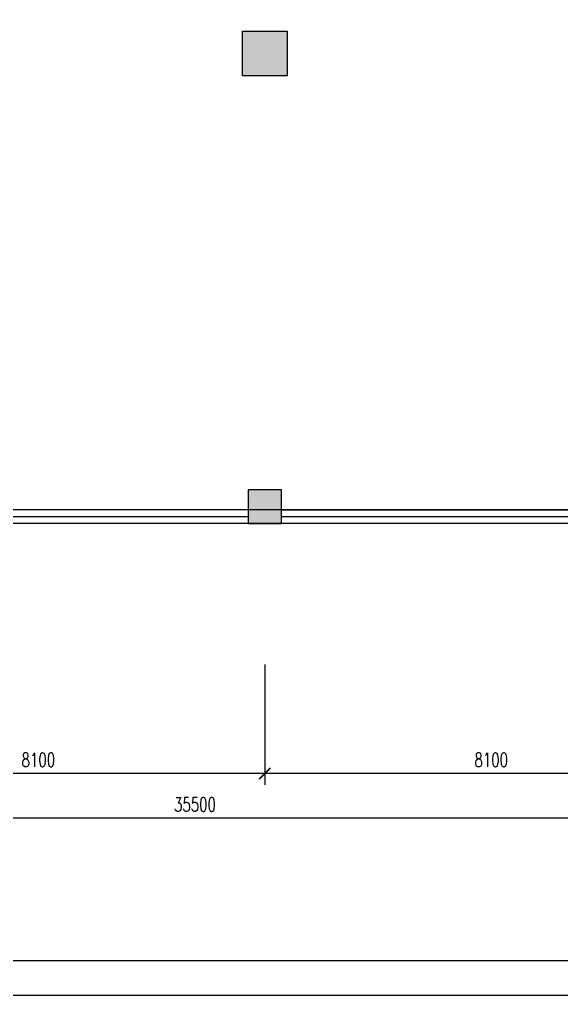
# Model space of a CAD drawing. Extents: x 243000 to 1039751, y -184758 to -16773.
# Drawn here: x 841815 to 851508, y -101127 to -83681 of the extents above; entities that cross this region are included whole.
import ezdxf

# ---------------------------------------------------------------- set-up
doc = ezdxf.new("R2010")
doc.units = 0
doc.header["$LTSCALE"] = 1000
doc.header["$MEASUREMENT"] = 0
doc.layers.get('0').update_dxf_attribs({"linetype": 'CONTINUOUS'})
for name, color, linetype in [('WALL', 7, 'CONTINUOUS'), ('楼梯', 4, 'CONTINUOUS'), ('玻璃线', 5, 'CONTINUOUS'), ('轴线标注', 1, 'CONTINUOUS')]:
    doc.layers.add(name, color=color, linetype=linetype)
doc.styles.add('DIM_FONT', font='romans.shx', dxfattribs={"width": 0.7, "height": 250, "bigfont": 'hztxt.shx'})

# ---------------------------------------------------------------- blocks, each defined once
blk = doc.blocks.new('_fzh')
at = {"layer": 'WALL'}
blk.add_hatch(color=7, dxfattribs=at).paths.add_polyline_path([(0.5, 0.5), (-0.5, 0.5), (-0.5, -0.5), (0.5, -0.5)])
at = {"layer": 'WALL', "color": 7}
blk.add_lwpolyline([(-0.5, -0.5), (0.5, -0.5), (0.5, 0.5), (-0.5, 0.5)], close=True, dxfattribs=at)
blk = doc.blocks.new('_ArchTick')
at = {"color": 0, "linetype": 'ByBlock', "const_width": 0.15}
blk.add_lwpolyline([(-0.5, -0.5), (0.5, 0.5)], dxfattribs=at)
blk = doc.blocks.new('fasdfa')
at = {"color": 4}
for p, q in [((927634, -136065.5), (899892.1, -136065.5)), ((927877.7, -136309.2), (898917, -136309.2))]:
    blk.add_line(p, q, dxfattribs=at)

msp = doc.modelspace()

# ---------------------------------------------------------------- hatches: boundary and pattern name
at = {"layer": 'WALL'}
msp.add_hatch(color=7, dxfattribs=at).paths.add_polyline_path([(846602, -83888), (845802, -83888), (845802, -84688), (846602, -84688)])

# ---------------------------------------------------------------- linework, layer by layer
at = {"layer": 'WALL', "color": 7}
for p, q in [((845802, -83888), (846602, -83888)), ((845802, -84688), (845802, -83888)), ((846602, -83888), (846602, -84688)), ((846602, -84688), (845802, -84688))]:
    msp.add_line(p, q, dxfattribs=at)
at = {"layer": '楼梯', "color": 7}
msp.add_lwpolyline([(846502, -92448), (851902, -92448), (851902, -70488)], dxfattribs=at)
at = {"layer": '玻璃线', "color": 7}
for points in [[(846502, -92568), (854002, -92568), (854002, -92448), (838402, -92448), (838402, -92568), (845902, -92568)], [(846502, -92568), (854002, -92568), (854002, -92688), (838402, -92688), (838402, -92568), (845902, -92568)]]:
    msp.add_lwpolyline(points, dxfattribs=at)
at = {"layer": '轴线标注', "color": 1}
for p, q in [((846202, -95208), (846202, -97359.1)), ((846202, -95208), (846202, -97359.1)), ((846402, -97159.1), (837902, -97159.1)), ((854502, -97159.1), (846002, -97159.1)), ((862902, -97959.1), (827002, -97959.1))]:
    msp.add_line(p, q, dxfattribs=at)

# ---------------------------------------------------------------- block references
at = {"color": 4, "lineweight": 5, "xscale": 2.547089064726606, "yscale": 2.547089064610191, "zscale": 2.5470890645979}
msp.add_blockref('fasdfa', (-1471167.9, 246064.5), dxfattribs=at)
at = {"layer": 'WALL', "color": 7, "xscale": 600, "yscale": 600, "zscale": 600}
msp.add_blockref('_fzh', (846202, -92388), dxfattribs=at)
at = {"layer": '轴线标注', "color": 1, "xscale": 200, "yscale": 200, "zscale": 200, "rotation": 180}
msp.add_blockref('_ArchTick', (846202, -97159.1), dxfattribs=at)
at = {"layer": '轴线标注', "color": 1, "xscale": 200, "yscale": 200, "zscale": 200}
msp.add_blockref('_ArchTick', (846202, -97159.1), dxfattribs=at)

# ---------------------------------------------------------------- texts
at = {"layer": '轴线标注', "color": 1, "char_height": 250, "attachment_point": 5, "style": 'DIM_FONT'}
for s, insert in [('\\A1;8100', (842152, -96914.1)), ('\\A1;8100', (850252, -96914.1)), ('\\A1;35500', (844952, -97714.1))]:
    msp.add_mtext(s, dxfattribs=dict(at, insert=insert))

doc.saveas('drawing.dxf')
